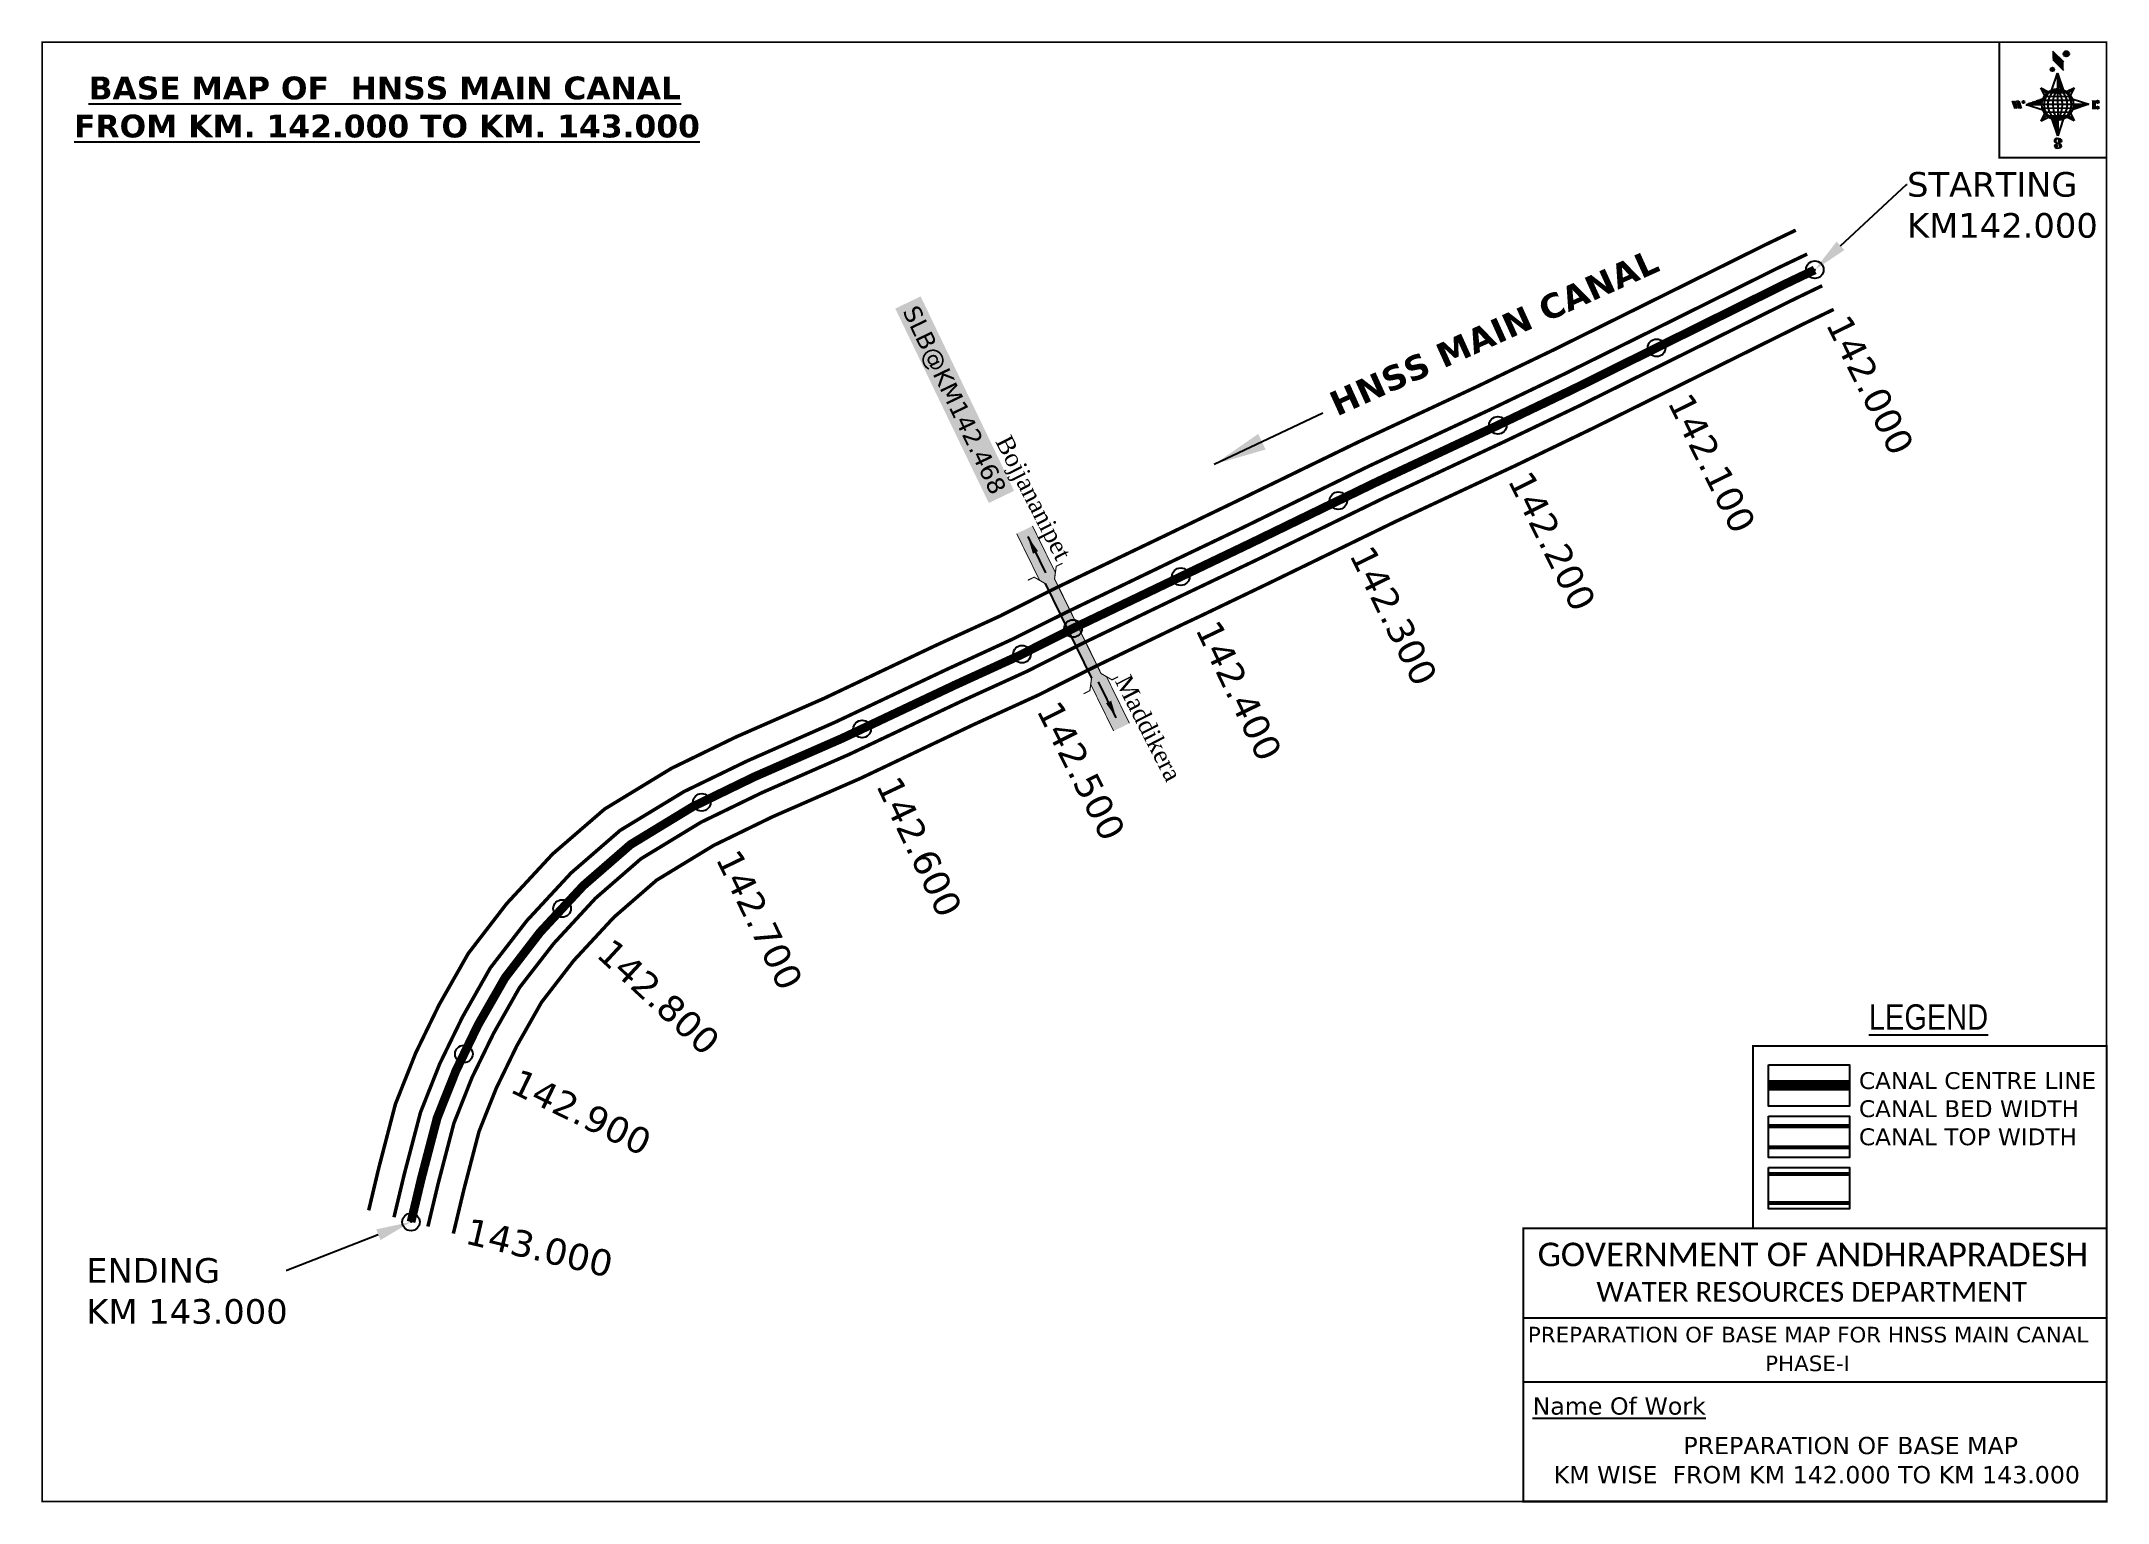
# Model space of a CAD drawing. Header units: inches. Extents: x 760092 to 761269, y 1685158 to 1685990.
import ezdxf
from ezdxf import colors
from ezdxf.entities.mleader import LeaderData, LeaderLine
from ezdxf.enums import TextEntityAlignment as Align
from ezdxf.math import Vec2, Vec3

# ---------------------------------------------------------------- set-up
doc = ezdxf.new("R2010")
doc.units = ezdxf.units.IN
doc.header["$MEASUREMENT"] = 0
doc.header["$PDMODE"] = 32
doc.header["$PDSIZE"] = 10
doc.linetypes.add('ACAD_ISO02W100', pattern=[15, 12, -3])
doc.linetypes.add('HIDDEN2', pattern=[0.1875, 0.125, -0.0625])
for name, color, linetype in [('AQUADUCT', 1, 'Continuous'), ('bord', 1, 'Continuous'), ('CANAL1', 1, 'Continuous'), ('CSMark', 72, 'Continuous'), ('DCBMS', 232, 'Continuous'), ('PAGE', 7, 'Continuous'), ('STRUCTURE', 5, 'Continuous'), ('TEXT', 7, 'Continuous')]:
    doc.layers.add(name, color=color, linetype=linetype)
doc.styles.add('ARIALN', font='ARIALN_1.TTF')
doc.styles.get("Standard").update_dxf_attribs({"font": 'verdana_0.ttf'})
doc.styles.add('style1', font='romantic_0.ttf')
doc.dimstyles.get("Standard").update_dxf_attribs({"dimtxt": 0.18, "dimasz": 0.18, "dimexe": 0.18, "dimexo": 0.0625, "dimgap": 0.09, "dimtad": 0, "dimtih": 1, "dimtoh": 1, "dimdec": 4, "dimzin": 0, "dimdsep": 46, "dimtxsty": 'Standard', "dimcen": 0.09, "dimadec": 0, "dimazin": 0, "dimtfac": 1, "dimtdec": 4, "dimtofl": 0, "dimtmove": 0, "dimatfit": 3, "dimfxl": 0, "dimtolj": 1, "dimtzin": 0, "dimarcsym": 0})
pattern_1 = [(267.297113149, (-8720374.938, 50637915.138), (10.5367255337, -0.497431438), [])]
pattern_2 = [(357.297113149, (-8720374.938, 50637915.138), (0.497431438, 10.5367255337), [])]

# ---------------------------------------------------------------- blocks, each defined once
blk = doc.blocks.new('*X16')
at = {"color": 0, "linetype": 'Continuous'}
for p, q in [((6321.6, 240.5), (6322.3, 241.2)), ((6321.6, 240.3), (6322.3, 241)), ((6321.6, 240.1), (6322.3, 240.8)), ((6321.6, 239.9), (6322.4, 240.7)), ((6321.6, 239.8), (6322.4, 240.6)), ((6321.6, 239.6), (6322.5, 240.5)), ((6321.6, 239.4), (6322.5, 240.3)), ((6321.6, 239.2), (6322.6, 240.2)), ((6321.7, 239.1), (6322.6, 240.1)), ((6321.8, 240.8), (6322.4, 241.4)), ((6321.8, 239), (6322.7, 240)), ((6321.8, 239), (6322.8, 239.9)), ((6321.9, 238.9), (6322.9, 239.8)), ((6322, 238.8), (6323, 239.7)), ((6322.1, 241.3), (6322.4, 241.6)), ((6322.1, 238.7), (6323.1, 239.6)), ((6322.2, 238.6), (6323.1, 239.6)), ((6322.3, 238.5), (6323.2, 239.5)), ((6322.4, 238.5), (6323.3, 239.4)), ((6322.5, 238.4), (6323.4, 239.3)), ((6322.7, 238.4), (6323.6, 239.3)), ((6322.8, 238.3), (6323.7, 239.2)), ((6322.9, 238.3), (6323.8, 239.1)), ((6323.1, 238.2), (6323.9, 239.1)), ((6323.2, 238.2), (6324, 239)), ((6323.3, 238.2), (6324.2, 239)), ((6323.5, 238.1), (6324.3, 238.9)), ((6323.7, 238.1), (6324.4, 238.9)), ((6323.8, 238.1), (6324.6, 238.8)), ((6324.1, 238.2), (6324.7, 238.8)), ((6324.3, 238.3), (6324.9, 238.8)), ((6324.6, 238.3), (6325.1, 238.8)), ((6324.8, 238.4), (6325.2, 238.8)), ((6325.1, 238.5), (6325.4, 238.8)), ((6325.4, 238.6), (6325.6, 238.8))]:
    blk.add_line(p, q, dxfattribs=at)
blk = doc.blocks.new('*X15')
at = {"color": 0, "linetype": 'Continuous'}
for p, q in [((6324.4, 240.3), (6324.5, 240.4)), ((6324.6, 240.3), (6324.8, 240.5)), ((6324.7, 240.2), (6325, 240.5)), ((6324.8, 240.2), (6325.2, 240.6)), ((6325, 240.1), (6325.5, 240.6)), ((6325.1, 240.1), (6325.6, 240.6)), ((6325.2, 240), (6325.8, 240.6)), ((6325.3, 240), (6326, 240.6)), ((6325.4, 239.9), (6326.1, 240.6)), ((6325.5, 239.8), (6326.2, 240.5)), ((6325.6, 239.8), (6326.3, 240.5)), ((6325.7, 239.7), (6326.5, 240.4)), ((6325.9, 239.6), (6326.6, 240.3)), ((6326, 239.5), (6326.7, 240.3)), ((6326, 239.4), (6326.8, 240.2)), ((6326.1, 239.3), (6327, 240.2)), ((6326.2, 239.3), (6327.1, 240.1)), ((6326.3, 239.2), (6327.1, 240)), ((6326.4, 239.1), (6327.2, 239.9)), ((6326.5, 239), (6327.3, 239.8)), ((6326.5, 238.9), (6327.4, 239.7)), ((6326.6, 238.8), (6327.5, 239.6)), ((6326.7, 238.7), (6327.5, 239.5)), ((6326.8, 238.6), (6327.6, 239.4)), ((6326.8, 238.5), (6327.7, 239.3)), ((6326.8, 236.5), (6327.4, 237)), ((6326.9, 238.3), (6327.8, 239.2)), ((6326.9, 238.2), (6327.9, 239.1)), ((6326.9, 236.8), (6327.6, 237.4)), ((6327, 238.1), (6327.8, 239)), ((6327, 237.9), (6327.8, 238.8)), ((6327, 237.8), (6327.8, 238.6)), ((6327, 237.6), (6327.8, 238.4)), ((6327, 237.4), (6327.8, 238.2)), ((6327, 237.3), (6327.8, 238)), ((6327, 237.1), (6327.8, 237.9))]:
    blk.add_line(p, q, dxfattribs=at)
blk = doc.blocks.new('H')
at = {"layer": 'bord', "extrusion": (0.000427885, 0.004792, 0.999988)}
h = blk.add_hatch(dxfattribs=at)
h.set_pattern_fill('LINE', color=8, scale=84.387686, angle=-2.7029, style=0)
h.set_pattern_definition(pattern_2)
h.paths.add_polyline_path([(-492, 786, -0.090992), (-448, 775), (-486, 912)])
h = blk.add_hatch(dxfattribs=at)
h.set_pattern_fill('LINE', color=8, scale=84.387686, angle=-92.7029, style=0)
h.set_pattern_definition(pattern_1)
h.paths.add_polyline_path([(-625, 665, -0.090992), (-615, 710), (-751, 671)])
h = blk.add_hatch(dxfattribs=at)
h.set_pattern_fill('LINE', color=8, scale=84.387686, angle=-2.7029, style=0)
h.set_pattern_definition(pattern_2)
h.paths.add_polyline_path([(-504, 533, -0.090992), (-549, 543), (-510, 406)])
h = blk.add_hatch(dxfattribs=at)
h.set_pattern_fill('LINE', color=8, scale=84.387686, angle=-92.7029, style=0)
h.set_pattern_definition(pattern_1)
h.paths.add_polyline_path([(-246, 647), (-372, 653, -0.090992), (-382, 609)])
for p, q in [((-519, 1020, -1217), (-435, 927, -1216)), ((-516, 1087, -1217), (-432, 994, -1217)), ((-538, 774, -1216), (-487, 906, -1216)), ((-487, 906, -1216), (-493, 780, -1216)), ((-487, 906, -1216), (-448, 769, -1216)), ((-865, 701, -1215), (-847, 638, -1215)), ((-847, 700, -1215), (-829, 637, -1215)), ((-829, 699, -1215), (-811, 636, -1215)), ((-829, 699, -1215), (-811, 698, -1215)), ((-811, 698, -1215), (-794, 635, -1215)), ((-752, 665, -1215), (-615, 704, -1215)), ((-627, 794, -1216), (-567, 760, -1216)), ((-627, 794, -1216), (-584, 747, -1215)), ((-599, 731, -1215), (-627, 794, -1216)), ((-421, 753, -1216), (-359, 781, -1216)), ((-359, 781, -1216), (-405, 739, -1216)), ((-359, 781, -1216), (-392, 721, -1215)), ((-379, 693, -1215), (-246, 641, -1215)), ((-213, 669, -1215), (-217, 601, -1215)), ((-752, 665, -1215), (-625, 659, -1215)), ((-619, 614, -1215), (-752, 665, -1215)), ((-639, 526, -1214), (-606, 585, -1215)), ((-639, 526, -1214), (-593, 568, -1215)), ((-577, 553, -1215), (-639, 526, -1214)), ((-511, 400, -1214), (-549, 537, -1214)), ((-460, 533, -1215), (-511, 400, -1214)), ((-505, 527, -1214), (-511, 400, -1214)), ((-371, 513, -1214), (-431, 546, -1215)), ((-371, 513, -1214), (-414, 560, -1215)), ((-399, 576, -1215), (-371, 513, -1214)), ((-246, 641, -1215), (-383, 603, -1215)), ((-373, 647, -1215), (-246, 641, -1215)), ((-197, 600, -1215), (-194, 668, -1215))]:
    blk.add_line(p, q, dxfattribs=at)
at = {"layer": 'bord', "color": 8, "linetype": 'ByBlock', "extrusion": (0.000427885, 0.004792, 0.999988)}
for p, q in [((-375, 679, -1215), (-620, 691, -1215)), ((-386, 711, -1215), (-605, 722, -1215)), ((-411, 744, -1216), (-578, 752, -1216)), ((-493, 780, -1216), (-505, 527, -1214)), ((-373, 647, -1215), (-625, 659, -1215)), ((-378, 616, -1215), (-623, 628, -1215)), ((-392, 585, -1215), (-611, 595, -1215)), ((-420, 555, -1215), (-587, 562, -1215))]:
    blk.add_line(p, q, dxfattribs=at)
at = {"layer": 'bord', "extrusion": (0.000427885, 0.004792, 0.999988), "elevation": -1212}
for points, const_width in [([(-522, 960), (-516, 1093)], 1.61), ([(-434, 933), (-428, 1066)], 1.61), ([(-870, 707), (-846, 706)], 0.642), ([(-829, 643), (-821, 678)], 0.642), ([(-793, 641), (-782, 694)], 0.642), ([(-223, 676), (-174, 673)], 0.706), ([(-829, 643), (-855, 644)], 0.642), ([(-811, 642), (-784, 641)], 0.642), ([(-177, 605), (-226, 607)], 0.706), ([(-195, 645), (-185, 644)], 0.706)]:
    blk.add_lwpolyline(points, dxfattribs=dict(at, const_width=const_width))
for points, const_width in [([(-414, 1073, 1), (-398, 1058, 1)], 22.3), ([(-530, 950, 1), (-520, 939, 1)], 14.8), ([(-776, 697, 1), (-769, 690, 1)], 8.9), ([(-180, 618, 1), (-173, 611, 1)], 9.79), ([(-178, 667, 1), (-171, 660, 1)], 9.79), ([(-490, 362, 1), (-498, 369, 1)], 11.1), ([(-525, 322, 1), (-533, 329, 1)], 11.1)]:
    blk.add_lwpolyline(points, format="xyb", close=True, dxfattribs=dict(at, const_width=const_width))
for points in [[(-537, 317), (-531, 310), (-520, 307), (-505, 307), (-494, 310), (-486, 318), (-487, 326), (-491, 333), (-494, 336), (-503, 341), (-522, 347), (-530, 352), (-534, 355), (-537, 363), (-537, 373), (-530, 381), (-520, 384), (-504, 384), (-493, 380), (-487, 373)], [(-522, 348), (-526, 354), (-528, 361), (-528, 371), (-526, 375), (-521, 381), (-515, 384)], [(-505, 307), (-499, 312), (-497, 319), (-497, 327), (-501, 335), (-509, 343)]]:
    blk.add_lwpolyline(points, dxfattribs=at)
at = {"layer": 'bord', "extrusion": (0.000427885, 0.004792, 0.999988)}
for centre, radius in [((-406, 1065, -1212), 22.3), ((-525, 944, -1212), 14.8), ((-773, 694, -1212), 8.9), ((-498, 659, -1212), 127), ((-177, 615, -1212), 9.79), ((-174, 663, -1212), 9.79), ((-494, 365, -1212), 11.1), ((-529, 325, -1212), 11.1)]:
    blk.add_circle(centre, radius, dxfattribs=at)
at = {"layer": 'bord', "color": 8, "linetype": 'ByBlock', "extrusion": (0.000427885, 0.004792, 0.999988)}
for centre, radius, start, end in [((-482, 658, -1212), 128, 94.9254, 259.6691), ((-437, 656, -1212), 141, 113.2864, 241.308), ((-316, 651, -1212), 222, 142.5892, 212.0053), ((-560, 662, -1212), 141, 293.2864, 61.308), ((-681, 668, -1212), 222, 322.5892, 32.0053), ((-515, 660, -1212), 128, 274.9254, 79.6691)]:
    blk.add_arc(centre, radius, start, end, dxfattribs=at)
at = {"layer": 'bord', "extrusion": (0.000427885, 0.004792, 0.999988)}
for points in [[(-516, 1093, -1212), (-431, 1000, -1212), (-519, 1026, -1212), (-434, 933, -1212)], [(-864, 707, -1212), (-846, 706, -1212), (-846, 644, -1212), (-829, 643, -1212)], [(-829, 705, -1212), (-811, 704, -1212), (-811, 642, -1212), (-793, 641, -1212)], [(-193, 674, -1212), (-197, 606, -1212), (-213, 675, -1212), (-216, 607, -1212)]]:
    blk.add_solid(points, dxfattribs=at)
at = {"layer": 'bord', "extrusion": (0.000427885, 0.004792, 0.999988), "xscale": 7.977342409717546, "yscale": 7.977342408231451, "zscale": 7.977342408476333, "rotation": 138.0840426661453}
for name, p in [('*X15', (38301, -31929, -1212)), ('*X16', (38314, -31951, -1212))]:
    blk.add_blockref(name, p, dxfattribs=at)
blk = doc.blocks.new('SLB')
at = {"layer": 'STRUCTURE'}
h = blk.add_hatch(dxfattribs=at)
h.set_pattern_fill('DOTS', color=6, scale=20, angle=320.3722, style=0)
h.set_pattern_definition([(320.372247934, (-159.4327, -72.9564), (1.2786241598, 0.5641323054), [0, -1.25])])
h.paths.add_polyline_path([(769699.5, 1706871.1), (769699.5, 1706861.1), (769729.1, 1706861.1), (769732.1, 1706863.1), (769792.1, 1706863.1), (769795.1, 1706861.1), (769824.7, 1706861.1), (769824.7, 1706871.1), (769795.1, 1706871.1), (769792.1, 1706869.1), (769732.1, 1706869.1), (769729.1, 1706871.1)])
at = {"layer": 'STRUCTURE', "color": 6, "linetype": 'ACAD_ISO02W100', "ltscale": 0.5, "const_width": 0.5}
for points in [[(769699.5, 1706871.1), (769729.1, 1706871.1)], [(769795.1, 1706871.1), (769824.7, 1706871.1)], [(769699.5, 1706861.1), (769729.1, 1706861.1)], [(769795.1, 1706861.1), (769824.7, 1706861.1)]]:
    blk.add_lwpolyline(points, dxfattribs=at)
at = {"layer": 'STRUCTURE', "color": 6, "const_width": 0.628}
for points in [[(769726.1, 1706877.1), (769726.1, 1706873.1), (769732.1, 1706869.1), (769792.1, 1706869.1), (769798.1, 1706873.1), (769798.1, 1706877.1)], [(769726.1, 1706855.1), (769726.1, 1706859.1), (769732.1, 1706863.1), (769792.1, 1706863.1), (769798.1, 1706859.1), (769798.1, 1706855.1)]]:
    blk.add_lwpolyline(points, dxfattribs=at)
at = {"layer": 'STRUCTURE', "color": 6}
blk.add_lwpolyline([(769732.1, 1706863.1), (769792.1, 1706863.1)], dxfattribs=at)
blk.add_lwpolyline([(769732.1, 1706863.1), (769792.1, 1706863.1)], dxfattribs=at)
at = {"layer": 'STRUCTURE', "color": 0}
blk.add_circle((769762.1, 1706866.1), 1.24, dxfattribs=at)
for points in [[(769703.8, 1706866), (769726.7, 1706866)], [(769818.6, 1706865.8), (769795.7, 1706865.8)]]:
    blk.add_leader(points, dimstyle='Standard', override={"dimasz": 10, "dimgap": 0.09, "dimtad": 0}, dxfattribs=at)

msp = doc.modelspace()

# ---------------------------------------------------------------- linework, layer by layer
at = {"color": 3}
for p in [(761101.9, 1685860), (761011.8, 1685815.5), (760921.4, 1685771.4), (760830.6, 1685728.5), (760740.9, 1685685.2), (760650.5, 1685641.1), (760559.5, 1685598.5), (760468.2, 1685556.7), (760388.7, 1685496.3), (760332.8, 1685413.4), (760302.7, 1685317.8)]:
    msp.add_point(p, dxfattribs=at)
at = {"layer": 'CANAL1', "color": 200, "const_width": 2}
for points in [[(761091, 1685882.5), (761074.3, 1685874.5), (761003.8, 1685839.5), (760953, 1685814.3), (760910.1, 1685793.7), (760841.8, 1685761.8), (760769.8, 1685726.8), (760730.1, 1685707.7), (760720.5, 1685703.1), (760669.6, 1685678.7), (760638, 1685662.8), (760601.9, 1685646.3), (760537.8, 1685615.9), (760487.8, 1685594), (760451, 1685576.1), (760412.9, 1685552.9), (760383.3, 1685527.3), (760357.1, 1685499), (760335.3, 1685470.7), (760318.7, 1685441.5), (760305.4, 1685414.1), (760293.8, 1685384.9), (760284.3, 1685348.4), (760278.6, 1685324.4)], [(761112.6, 1685837.4), (761096.2, 1685829.5), (761026, 1685794.7), (760974.9, 1685769.4), (760931.5, 1685748.5), (760863.4, 1685716.7), (760791.5, 1685681.7), (760751.7, 1685662.6), (760742.1, 1685658.1), (760691.7, 1685633.8), (760659.6, 1685617.7), (760623, 1685601), (760558.6, 1685570.4), (760508.7, 1685548.6), (760475, 1685532.2), (760442.5, 1685512.4), (760418.2, 1685491.3), (760395.3, 1685466.6), (760377, 1685442.9), (760363, 1685418.2), (760351.2, 1685393.9), (760341.4, 1685369.3), (760332.8, 1685336.3), (760326.8, 1685311.2)]]:
    msp.add_lwpolyline(points, dxfattribs=at)
at = {"layer": 'CANAL1', "color": 5, "const_width": 2}
for points in [[(761097.5, 1685868.9), (761080.9, 1685861), (761010.5, 1685826), (760959.6, 1685800.8), (760916.5, 1685780.1), (760848.3, 1685748.3), (760776.3, 1685713.2), (760736.5, 1685694.2), (760727, 1685689.6), (760676.3, 1685665.2), (760644.4, 1685649.3), (760608.3, 1685632.7), (760544, 1685602.3), (760494.1, 1685580.3), (760458.2, 1685562.9), (760421.8, 1685540.8), (760393.8, 1685516.5), (760368.6, 1685489.3), (760347.8, 1685462.4), (760332, 1685434.5), (760319.1, 1685408), (760308.1, 1685380.2), (760298.8, 1685344.8), (760293, 1685320.5)], [(760312.3, 1685315.2), (760318.2, 1685339.9), (760327.1, 1685374), (760337.4, 1685400), (760349.7, 1685425.2), (760364.5, 1685451.3), (760383.9, 1685476.3), (760407.7, 1685502.1), (760433.6, 1685524.6), (760467.8, 1685545.4), (760502.4, 1685562.2), (760552.3, 1685584.1), (760616.7, 1685614.6), (760653.1, 1685631.2), (760685.1, 1685647.3), (760735.6, 1685671.6), (760745.2, 1685676.2), (760785, 1685695.2), (760856.9, 1685730.2), (760925.1, 1685762.1), (760968.4, 1685782.8), (761019.4, 1685808.1), (761089.7, 1685843), (761106.1, 1685850.9)]]:
    msp.add_lwpolyline(points, dxfattribs=at)
at = {"layer": 'CANAL1', "color": 1, "linetype": 'HIDDEN2', "ltscale": 100, "const_width": 5}
msp.add_lwpolyline([(761101.8, 1685859.9), (761085.3, 1685852), (761014.9, 1685817.1), (760964, 1685791.8), (760920.8, 1685771.1), (760852.6, 1685739.2), (760780.6, 1685704.2), (760740.9, 1685685.2), (760731.3, 1685680.6), (760680.7, 1685656.3), (760648.8, 1685640.2), (760612.5, 1685623.6), (760548.2, 1685593.2), (760498.2, 1685571.3), (760463, 1685554.2), (760427.7, 1685532.7), (760400.8, 1685509.3), (760376.2, 1685482.8), (760356.2, 1685456.8), (760340.8, 1685429.9), (760328.3, 1685404), (760317.6, 1685377.1), (760308.5, 1685342.3), (760302.7, 1685317.8)], dxfattribs=at)
at = {"layer": 'CANAL1', "color": 1, "linetype": 'HIDDEN2', "ltscale": 100, "const_width": 6, "elevation": -0.4}
msp.add_lwpolyline([(761121.6, 1685395.6), (761075.5, 1685395.6)], dxfattribs=at)
at = {"layer": 'CANAL1', "color": 5, "const_width": 2.4, "elevation": -0.4}
for points in [[(761121.6, 1685372.3), (761075.5, 1685372.3)], [(761121.6, 1685360.3), (761075.5, 1685360.3)]]:
    msp.add_lwpolyline(points, dxfattribs=at)
at = {"layer": 'CANAL1', "color": 200, "const_width": 2.4, "elevation": -0.4}
for points in [[(761121.6, 1685345.1), (761075.5, 1685345.1)], [(761121.6, 1685328.6), (761075.5, 1685328.6)]]:
    msp.add_lwpolyline(points, dxfattribs=at)
at = {"layer": 'PAGE', "const_width": 1}
msp.add_lwpolyline([(760092.7, 1685158.6), (761268, 1685158.6), (761268, 1685989.6), (760092.7, 1685989.6), (760092.7, 1685158.6)], dxfattribs=at)
at = {"layer": 'PAGE'}
for points, const_width in [([(761268, 1685989.6), (761206.9, 1685989.6), (761206.9, 1685923.8), (761268, 1685923.8)], 1), ([(761268, 1685314.2), (761066.7, 1685314.2), (761066.7, 1685418), (761268, 1685418)], 1.2), ([(760935.9, 1685314.2), (761268, 1685314.2), (761268, 1685158.6), (760935.9, 1685158.6)], 1.2)]:
    msp.add_lwpolyline(points, close=True, dxfattribs=dict(at, const_width=const_width))
at = {"layer": 'PAGE', "elevation": -0.4}
for points in [[(761075.5, 1685407.3), (761121.6, 1685407.3), (761121.6, 1685383.8), (761075.5, 1685383.8)], [(761075.5, 1685378.1), (761121.6, 1685378.1), (761121.6, 1685354.5), (761075.5, 1685354.5)], [(761075.5, 1685348.8), (761121.6, 1685348.8), (761121.6, 1685325.3), (761075.5, 1685325.3)]]:
    msp.add_lwpolyline(points, close=True, dxfattribs=at)
at = {"layer": 'PAGE'}
for points in [[(760935.9, 1685263.2), (761268, 1685263.2)], [(760935.9, 1685226.8), (761268, 1685226.8)]]:
    msp.add_lwpolyline(points, dxfattribs=at)
at = {"layer": 'STRUCTURE', "color": 0}
msp.add_point((760679.6, 1685655.7), dxfattribs=at)

# ---------------------------------------------------------------- block references
at = {"layer": 'AQUADUCT', "color": 1, "xscale": 0.0703495379661093, "yscale": 0.07034953800030053, "zscale": 0.07034953795990817, "rotation": 3.078330607406165}
msp.add_blockref('H', (761277.6, 1685910.1, 85.4), dxfattribs=at)
at = {"layer": 'STRUCTURE', "color": 0, "rotation": 296.1534265720795}
msp.add_blockref('SLB', (-1110725.3, 1624261), dxfattribs=at)

# ---------------------------------------------------------------- texts
at = {"layer": 'CANAL1', "insert": (760823.2, 1685788.7), "char_height": 14, "width": 205.129, "attachment_point": 1, "rotation": 24.2984}
msp.add_mtext('\\pi0.96322;{\\fVerdana|b1|i0|c0|p34;HNSS MAIN CANAL}', dxfattribs=at)
at = {"layer": 'CSMark', "color": 1}
for s, rotation, p in [('142.000', 296.3414, (761114.6, 1685832.5)), ('142.100', 296.3414, (761024.5, 1685788)), ('142.200', 296.3414, (760933.5, 1685743.6)), ('142.300', 296.3414, (760843.3, 1685701.1)), ('142.400', 295.6007, (760755.7, 1685658.7)), ('142.500', 296.687, (760665.2, 1685612.7)), ('142.600', 295.3718, (760573.9, 1685569.9)), ('142.700', 295.879, (760482.6, 1685528.1)), ('142.800', 317.2199, (760412.5, 1685474.9)), ('142.900', 334.1001, (760361.4, 1685398.9)), ('143.000', 346.647, (760334.4, 1685313))]:
    msp.add_text(s, height=15, rotation=rotation, dxfattribs=at).set_placement(p, align=Align.MIDDLE_LEFT)
at = {"layer": 'PAGE', "extrusion": (0.000201441, 0.004807, 0.999988), "style": 'ARIALN'}
msp.add_text('%%ULEGEND', height=14.4, rotation=359.9999, dxfattribs=at).set_placement((761166.6, 1685414.3, 8254.9), align=Align.MIDDLE)
at = {"layer": 'PAGE', "extrusion": (0.000201441, 0.004807, 0.999988)}
for s, height, p in [('PREPARATION OF BASE MAP FOR HNSS MAIN CANAL', 8.878, (760938.5, 1685229, 8254)), ('%%UName Of Work', 9.822, (760941.2, 1685187.9, 8252.6))]:
    msp.add_text(s, height=height, rotation=359.9999, dxfattribs=at).set_placement(p)
for s, height, p in [('PHASE-I', 8.88, (761097.7, 1685217.1, 8253.9)), ('PREPARATION OF BASE MAP', 9.822, (761122.3, 1685170.3, 8252.7)), ('KM WISE  FROM KM 142.000 TO KM 143.000', 9.822, (761103, 1685153.7, 8252.7))]:
    msp.add_text(s, height=height, rotation=359.9999, dxfattribs=at).set_placement(p, align=Align.MIDDLE_CENTER)
at = {"layer": 'PAGE', "extrusion": (0.000201441, 0.004807, 0.999988), "attachment_point": 1, "text_direction": (1, -1e-06, -0.000201)}
for s, insert, char_height, width in [('CANAL CENTRE LINE CANAL BED WIDTH {\\H2.3741x; }CANAL TOP WIDTH{\\H1.9188x; }', (761127, 1685403.1, -0.4), 9.6, 168.926), ('\\pi3.5885;{\\fCalibri|b0|i0|c0|p34;\\H1.3333x;GOVERNMENT OF ANDHRAPRADESH\\P\\pi37.073;\\H0.83998x;WATER RESOURCES DEPARTMENT}', (760940.5, 1685306, -1.3), 10.059, 321.276)]:
    msp.add_mtext(s, dxfattribs=dict(at, insert=insert, char_height=char_height, width=width))
at = {"layer": 'STRUCTURE', "color": 0, "style": 'style1'}
msp.add_text('Bojjananipet', height=10, rotation=297.0319, dxfattribs=at).set_placement((760674.7, 1685695.8), align=Align.MIDDLE_RIGHT)
msp.add_text('Maddikera', height=10, rotation=297.0319, dxfattribs=at).set_placement((760707.7, 1685628.1), align=Align.MIDDLE_LEFT)
at = {"layer": 'STRUCTURE', "color": 5, "insert": (760591.4, 1685840.8), "char_height": 10, "width": 116.829, "attachment_point": 1, "rotation": 295.6751, "bg_fill": 1, "box_fill_scale": 1.3, "bg_fill_color": 7, "bg_fill_true_color": 16777215, "bg_fill_transparency": 4390977}
msp.add_mtext('SLB@KM142.468', dxfattribs=at)
at = {"layer": 'TEXT', "color": 1, "insert": (760097.4, 1685970), "char_height": 13, "width": 379.826, "attachment_point": 1}
msp.add_mtext('\\pi21.755;{\\fVerdana|b1|i0|c0|p34;\\LBASE MAP OF  HNSS MAIN CANAL \\P\\pi13.452;FROM KM. 142.000 TO KM. 143.000}', dxfattribs=at)

# ---------------------------------------------------------------- leaders
at = {"layer": 'CANAL1'}
msp.add_leader([(760760, 1685749.2), (760821.7, 1685778.5)], dimstyle='Standard', override={"dimasz": 30, "dimgap": 0.09, "dimtad": 0}, dxfattribs=at)
at = {"layer": 'DCBMS', "color": 5}
ml = msp.add_multileader_mtext('Standard', dxfattribs=at)
ml.set_content('STARTING\\PKM142.000', color=5)
ml.set_leader_properties()
ml.build(insert=Vec2(0, 0))
ml.multileader.update_dxf_attribs({"dogleg_length": 0.36, "arrow_head_size": 20})
ctx = ml.context
ctx.base_point, ctx.char_height, ctx.arrow_head_size, ctx.landing_gap_size, ctx.plane_origin = Vec3(761154.4, 1685908.5), 14, 20, 0.09, Vec3(761275.4, 1685866.3)
notes = []
notes.append((ctx, [(1, (1, 1, 0), (761154, 1685908.5), (1, 0), 0.36, [(0, [(761101.9, 1685860)], 0, [])])]))
ctx.mtext.insert, ctx.mtext.flow_direction = Vec3(761154.4, 1685915.6), 5
ml = msp.add_multileader_mtext('Standard', dxfattribs=at)
ml.set_content('ENDING \\PKM 143.000', color=5)
ml.set_leader_properties()
ml.build(insert=Vec2(0, 0))
ml.multileader.update_dxf_attribs({"dogleg_length": 0.36, "arrow_head_size": 20})
ctx = ml.context
ctx.base_point, ctx.char_height, ctx.arrow_head_size, ctx.landing_gap_size, ctx.plane_origin = Vec3(760117.7, 1685290.1), 14, 20, 0.09, Vec3(760267.8, 1685211.8)
notes.append((ctx, [(0, (1, 1, 0), (760231.9, 1685290.1), (-1, 0), 0.36, [(0, [(760302.7, 1685317.8)], 0, [])])]))
ctx.mtext.insert, ctx.mtext.width, ctx.mtext.flow_direction = Vec3(760117.8, 1685297.2), 114.985, 5
for ctx, leaders in notes:
    for number, flags, end, landing, length, lines in leaders:
        leader = LeaderData()
        leader.index, (leader.has_last_leader_line, leader.has_dogleg_vector, leader.attachment_direction) = number, flags
        leader.last_leader_point, leader.dogleg_vector, leader.dogleg_length = Vec3(end), Vec3(landing), length
        for number, points, colour, breaks in lines:
            line = LeaderLine()
            line.index, line.vertices, line.color, line.breaks = number, Vec3.list(points), colors.encode_raw_color(colour), breaks
            leader.lines.append(line)
        ctx.leaders.append(leader)

doc.saveas('drawing.dxf')
